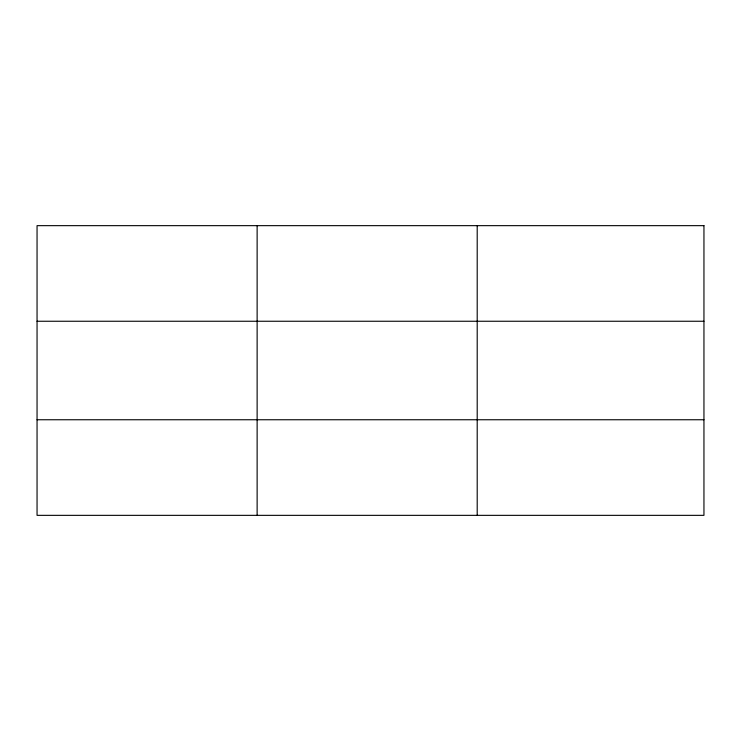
<?xml version="1.0" encoding="UTF-8"?>
<svg xmlns="http://www.w3.org/2000/svg" width="741" height="741" viewBox="0 0 741 741"><rect width="100%" height="100%" fill="white"/><g stroke="black" fill="none" stroke-linecap="round" stroke-linejoin="round"><path stroke-width="1.11" d="M257.127 515.347L257.127 225.653M477.204 515.347L477.204 225.653M37.05 321.251L703.95 321.251M37.05 419.749L703.95 419.749M703.95 225.653L703.95 515.347L37.05 515.347L37.05 225.653L703.95 225.653"/></g></svg>
